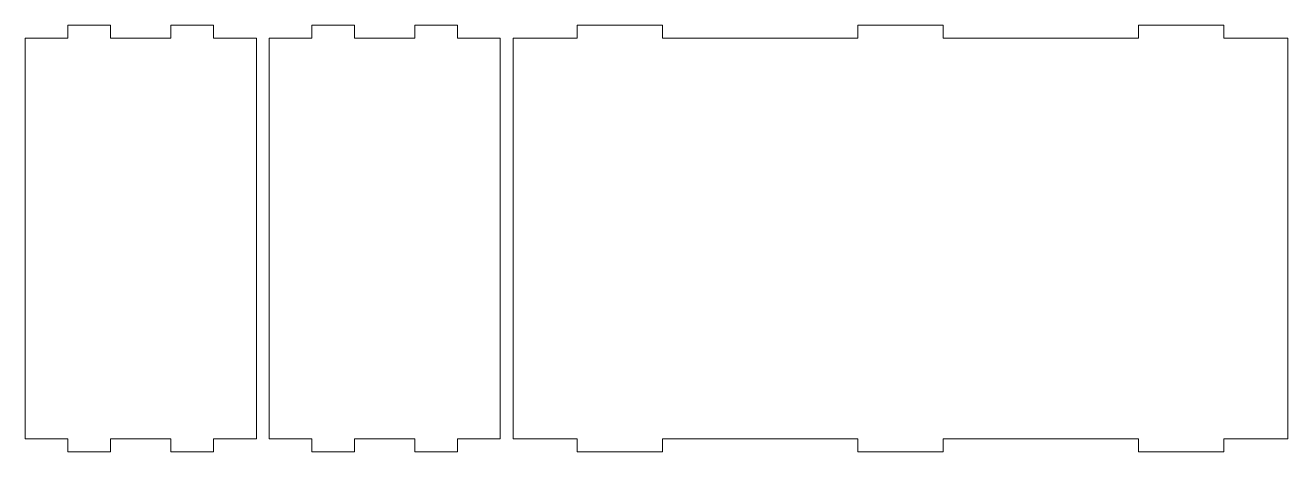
# Model space of a CAD drawing. Header units: millimetres. Extents: x -375 to 375, y -739 to 739.
# Drawn here: x -372.7 to -76.9, y 135.9 to 235.9 of the extents above; entities that cross this region are included whole.
import ezdxf

# ---------------------------------------------------------------- set-up
doc = ezdxf.new("R2010")
doc.units = ezdxf.units.MM
doc.header["$MEASUREMENT"] = 0
doc.layers.add('Camada 1', color=7, linetype='Continuous')

msp = doc.modelspace()

# ---------------------------------------------------------------- linework, layer by layer
at = {"layer": 'Camada 1', "color": 250, "lineweight": 20}
for points, knots in [([(-318.519, 138.9449), (-318.519, 138.9449), (-318.519, 232.9449), (-318.519, 232.9449), (-318.519, 232.9449), (-318.519, 232.9449), (-328.519, 232.9449), (-328.519, 232.9449), (-328.519, 232.9449), (-328.519, 232.9449), (-328.519, 235.9449), (-328.519, 235.9449), (-328.519, 235.9449), (-328.519, 235.9449), (-338.519, 235.9449), (-338.519, 235.9449), (-338.519, 235.9449), (-338.519, 235.9449), (-338.519, 232.9449), (-338.519, 232.9449), (-338.519, 232.9449), (-338.519, 232.9449), (-352.66, 232.9449), (-352.66, 232.9449), (-352.66, 232.9449), (-352.66, 232.9449), (-352.66, 235.9449), (-352.66, 235.9449), (-352.66, 235.9449), (-352.66, 235.9449), (-362.66, 235.9449), (-362.66, 235.9449), (-362.66, 235.9449), (-362.66, 235.9449), (-362.66, 232.9449), (-362.66, 232.9449), (-362.66, 232.9449), (-362.66, 232.9449), (-372.66, 232.9449), (-372.66, 232.9449), (-372.66, 232.9449), (-372.66, 232.9449), (-372.66, 138.9449), (-372.66, 138.9449), (-372.66, 138.9449), (-372.66, 138.9449), (-362.66, 138.9449), (-362.66, 138.9449), (-362.66, 138.9449), (-362.66, 138.9449), (-362.66, 135.9449), (-362.66, 135.9449), (-362.66, 135.9449), (-362.66, 135.9449), (-352.66, 135.9449), (-352.66, 135.9449), (-352.66, 135.9449), (-352.66, 135.9449), (-352.66, 138.9449), (-352.66, 138.9449), (-352.66, 138.9449), (-352.66, 138.9449), (-338.519, 138.9449), (-338.519, 138.9449), (-338.519, 138.9449), (-338.519, 138.9449), (-338.519, 135.9449), (-338.519, 135.9449), (-338.519, 135.9449), (-338.519, 135.9449), (-328.519, 135.9449), (-328.519, 135.9449), (-328.519, 135.9449), (-328.519, 135.9449), (-328.519, 138.9449), (-328.519, 138.9449), (-328.519, 138.9449), (-328.519, 138.9449), (-318.519, 138.9449), (-318.519, 138.9449)], [0, 0, 0, 0, 0.04761905, 0.04761905, 0.04761905, 0.04761905, 0.0952381, 0.0952381, 0.0952381, 0.0952381, 0.14285714, 0.14285714, 0.14285714, 0.14285714, 0.19047619, 0.19047619, 0.19047619, 0.19047619, 0.23809524, 0.23809524, 0.23809524, 0.23809524, 0.28571429, 0.28571429, 0.28571429, 0.28571429, 0.33333333, 0.33333333, 0.33333333, 0.33333333, 0.38095238, 0.38095238, 0.38095238, 0.38095238, 0.42857143, 0.42857143, 0.42857143, 0.42857143, 0.47619048, 0.47619048, 0.47619048, 0.47619048, 0.52380952, 0.52380952, 0.52380952, 0.52380952, 0.57142857, 0.57142857, 0.57142857, 0.57142857, 0.61904762, 0.61904762, 0.61904762, 0.61904762, 0.66666667, 0.66666667, 0.66666667, 0.66666667, 0.71428571, 0.71428571, 0.71428571, 0.71428571, 0.76190476, 0.76190476, 0.76190476, 0.76190476, 0.80952381, 0.80952381, 0.80952381, 0.80952381, 0.85714286, 0.85714286, 0.85714286, 0.85714286, 0.9047619, 0.9047619, 0.9047619, 0.9047619, 1, 1, 1, 1]), ([(-261.378, 138.9449), (-261.378, 138.9449), (-261.378, 232.9449), (-261.378, 232.9449), (-261.378, 232.9449), (-261.378, 232.9449), (-271.378, 232.9449), (-271.378, 232.9449), (-271.378, 232.9449), (-271.378, 232.9449), (-271.378, 235.9449), (-271.378, 235.9449), (-271.378, 235.9449), (-271.378, 235.9449), (-281.378, 235.9449), (-281.378, 235.9449), (-281.378, 235.9449), (-281.378, 235.9449), (-281.378, 232.9449), (-281.378, 232.9449), (-281.378, 232.9449), (-281.378, 232.9449), (-295.519, 232.9449), (-295.519, 232.9449), (-295.519, 232.9449), (-295.519, 232.9449), (-295.519, 235.9449), (-295.519, 235.9449), (-295.519, 235.9449), (-295.519, 235.9449), (-305.519, 235.9449), (-305.519, 235.9449), (-305.519, 235.9449), (-305.519, 235.9449), (-305.519, 232.9449), (-305.519, 232.9449), (-305.519, 232.9449), (-305.519, 232.9449), (-315.519, 232.9449), (-315.519, 232.9449), (-315.519, 232.9449), (-315.519, 232.9449), (-315.519, 138.9449), (-315.519, 138.9449), (-315.519, 138.9449), (-315.519, 138.9449), (-305.519, 138.9449), (-305.519, 138.9449), (-305.519, 138.9449), (-305.519, 138.9449), (-305.519, 135.9449), (-305.519, 135.9449), (-305.519, 135.9449), (-305.519, 135.9449), (-295.519, 135.9449), (-295.519, 135.9449), (-295.519, 135.9449), (-295.519, 135.9449), (-295.519, 138.9449), (-295.519, 138.9449), (-295.519, 138.9449), (-295.519, 138.9449), (-281.378, 138.9449), (-281.378, 138.9449), (-281.378, 138.9449), (-281.378, 138.9449), (-281.378, 135.9449), (-281.378, 135.9449), (-281.378, 135.9449), (-281.378, 135.9449), (-271.378, 135.9449), (-271.378, 135.9449), (-271.378, 135.9449), (-271.378, 135.9449), (-271.378, 138.9449), (-271.378, 138.9449), (-271.378, 138.9449), (-271.378, 138.9449), (-261.378, 138.9449), (-261.378, 138.9449)], [0, 0, 0, 0, 0.04761905, 0.04761905, 0.04761905, 0.04761905, 0.0952381, 0.0952381, 0.0952381, 0.0952381, 0.14285714, 0.14285714, 0.14285714, 0.14285714, 0.19047619, 0.19047619, 0.19047619, 0.19047619, 0.23809524, 0.23809524, 0.23809524, 0.23809524, 0.28571429, 0.28571429, 0.28571429, 0.28571429, 0.33333333, 0.33333333, 0.33333333, 0.33333333, 0.38095238, 0.38095238, 0.38095238, 0.38095238, 0.42857143, 0.42857143, 0.42857143, 0.42857143, 0.47619048, 0.47619048, 0.47619048, 0.47619048, 0.52380952, 0.52380952, 0.52380952, 0.52380952, 0.57142857, 0.57142857, 0.57142857, 0.57142857, 0.61904762, 0.61904762, 0.61904762, 0.61904762, 0.66666667, 0.66666667, 0.66666667, 0.66666667, 0.71428571, 0.71428571, 0.71428571, 0.71428571, 0.76190476, 0.76190476, 0.76190476, 0.76190476, 0.80952381, 0.80952381, 0.80952381, 0.80952381, 0.85714286, 0.85714286, 0.85714286, 0.85714286, 0.9047619, 0.9047619, 0.9047619, 0.9047619, 1, 1, 1, 1]), ([(-177.6303, 235.9449), (-177.6303, 235.9449), (-157.6304, 235.9449), (-157.6304, 235.9449), (-157.6304, 235.9449), (-157.6304, 235.9449), (-157.6304, 232.9449), (-157.6304, 232.9449), (-157.6304, 232.9449), (-157.6304, 232.9449), (-111.8826, 232.9449), (-111.8826, 232.9449), (-111.8826, 232.9449), (-111.8826, 232.9449), (-111.8826, 235.9449), (-111.8826, 235.9449), (-111.8826, 235.9449), (-111.8826, 235.9449), (-91.8826, 235.9449), (-91.8826, 235.9449), (-91.8826, 235.9449), (-91.8826, 235.9449), (-91.8826, 232.9449), (-91.8826, 232.9449), (-91.8826, 232.9449), (-91.8826, 232.9449), (-76.8827, 232.9449), (-76.8827, 232.9449), (-76.8827, 232.9449), (-76.8827, 232.9449), (-76.8827, 138.9453), (-76.8827, 138.9453), (-76.8827, 138.9453), (-76.8827, 138.9453), (-91.8826, 138.9453), (-91.8826, 138.9453), (-91.8826, 138.9453), (-91.8826, 138.9453), (-91.8826, 135.9453), (-91.8826, 135.9453), (-91.8826, 135.9453), (-91.8826, 135.9453), (-111.8826, 135.9453), (-111.8826, 135.9453), (-111.8826, 135.9453), (-111.8826, 135.9453), (-111.8826, 138.9453), (-111.8826, 138.9453), (-111.8826, 138.9453), (-111.8826, 138.9453), (-157.6304, 138.9453), (-157.6304, 138.9453), (-157.6304, 138.9453), (-157.6304, 138.9453), (-157.6304, 135.9453), (-157.6304, 135.9453), (-157.6304, 135.9453), (-157.6304, 135.9453), (-177.6303, 135.9453), (-177.6303, 135.9453), (-177.6303, 135.9453), (-177.6303, 135.9453), (-177.6303, 138.9453), (-177.6303, 138.9453), (-177.6303, 138.9453), (-177.6303, 138.9453), (-223.3781, 138.9453), (-223.3781, 138.9453), (-223.3781, 138.9453), (-223.3781, 138.9453), (-223.3781, 135.9453), (-223.3781, 135.9453), (-223.3781, 135.9453), (-223.3781, 135.9453), (-243.378, 135.9453), (-243.378, 135.9453), (-243.378, 135.9453), (-243.378, 135.9453), (-243.378, 138.9453), (-243.378, 138.9453), (-243.378, 138.9453), (-243.378, 138.9453), (-258.378, 138.9453), (-258.378, 138.9453), (-258.378, 138.9453), (-258.378, 138.9453), (-258.378, 232.9449), (-258.378, 232.9449), (-258.378, 232.9449), (-258.378, 232.9449), (-243.378, 232.9449), (-243.378, 232.9449), (-243.378, 232.9449), (-243.378, 232.9449), (-243.378, 235.9449), (-243.378, 235.9449), (-243.378, 235.9449), (-243.378, 235.9449), (-223.3781, 235.9449), (-223.3781, 235.9449), (-223.3781, 235.9449), (-223.3781, 235.9449), (-223.3781, 232.9449), (-223.3781, 232.9449), (-223.3781, 232.9449), (-223.3781, 232.9449), (-177.6303, 232.9449), (-177.6303, 232.9449), (-177.6303, 232.9449), (-177.6303, 232.9449), (-177.6303, 235.9449), (-177.6303, 235.9449)], [0, 0, 0, 0, 0.03448276, 0.03448276, 0.03448276, 0.03448276, 0.06896552, 0.06896552, 0.06896552, 0.06896552, 0.10344828, 0.10344828, 0.10344828, 0.10344828, 0.13793103, 0.13793103, 0.13793103, 0.13793103, 0.17241379, 0.17241379, 0.17241379, 0.17241379, 0.20689655, 0.20689655, 0.20689655, 0.20689655, 0.24137931, 0.24137931, 0.24137931, 0.24137931, 0.27586207, 0.27586207, 0.27586207, 0.27586207, 0.31034483, 0.31034483, 0.31034483, 0.31034483, 0.34482759, 0.34482759, 0.34482759, 0.34482759, 0.37931034, 0.37931034, 0.37931034, 0.37931034, 0.4137931, 0.4137931, 0.4137931, 0.4137931, 0.44827586, 0.44827586, 0.44827586, 0.44827586, 0.48275862, 0.48275862, 0.48275862, 0.48275862, 0.51724138, 0.51724138, 0.51724138, 0.51724138, 0.55172414, 0.55172414, 0.55172414, 0.55172414, 0.5862069, 0.5862069, 0.5862069, 0.5862069, 0.62068966, 0.62068966, 0.62068966, 0.62068966, 0.65517241, 0.65517241, 0.65517241, 0.65517241, 0.68965517, 0.68965517, 0.68965517, 0.68965517, 0.72413793, 0.72413793, 0.72413793, 0.72413793, 0.75862069, 0.75862069, 0.75862069, 0.75862069, 0.79310345, 0.79310345, 0.79310345, 0.79310345, 0.82758621, 0.82758621, 0.82758621, 0.82758621, 0.86206897, 0.86206897, 0.86206897, 0.86206897, 0.89655172, 0.89655172, 0.89655172, 0.89655172, 0.93103448, 0.93103448, 0.93103448, 0.93103448, 1, 1, 1, 1])]:
    msp.add_open_spline(points, degree=3, knots=knots, dxfattribs=at)

doc.saveas('drawing.dxf')
